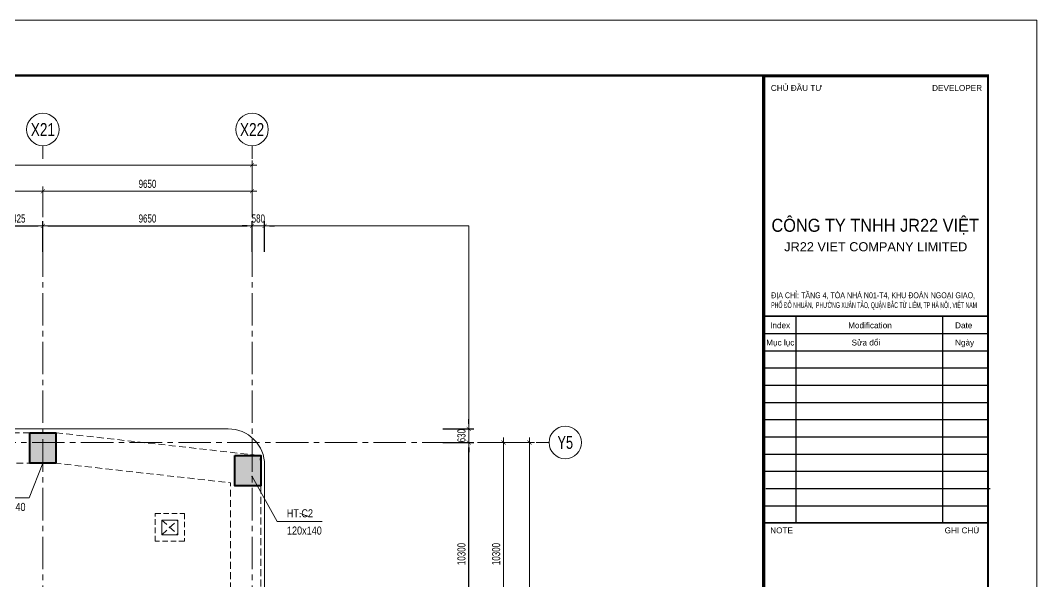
# Model space of a CAD drawing. Header units: millimetres. Extents: x 101649 to 227799, y -31109 to 57991.
# Drawn here: x 180909 to 227799, y 32074 to 57991 of the extents above; entities that cross this region are included whole.
import ezdxf
from ezdxf.enums import TextEntityAlignment as Align

# ---------------------------------------------------------------- set-up
doc = ezdxf.new("R2010")
doc.units = ezdxf.units.MM
for name, pattern in [('HT_6F_Beam$0$DASHED2', [9.525, 6.35, -3.175]), ('HT_6F_Beam$0$HIDDEN2', [4.7625, 3.175, -1.5875]), ('HT_Dim Grid$0$CENTER2', [1.125, 0.75, -0.125, 0.125, -0.125]), ('HT_Grid$0$CENTER2', [1.125, 0.75, -0.125, 0.125, -0.125])]:
    doc.linetypes.add(name, pattern=pattern)
doc.layers.get('0').update_dxf_attribs({"lineweight": 20})
doc.layers.get('Defpoints').update_dxf_attribs({"color": 151, "lineweight": 9})
for name, color, linetype, lineweight in [('$0$NDC_S_ANNO', 7, 'Continuous', 20), ('$0$NDC_S_DIM', 1, 'Continuous', 15), ('B3CC1-Form A1$0$Doul-form', 8, 'Continuous', 13), ('B3CC1-Form A1$0$THAY', 8, 'Continuous', 18), ('B3CC1-NDC-S-Title block xref$0$Doul-form', 8, 'Continuous', 13), ('HT_6F_Beam$0$NDC_S_BEAM', 3, 'HT_6F_Beam$0$HIDDEN2', 20), ('HT_6F_Beam$0$NDC_S_DIM', 1, 'Continuous', 15), ('HT_6F_Beam$0$NDC_S_HATCH MATERIAL', 8, 'Continuous', 13), ('HT_6F_Beam$0$NDC_S_OPENING', 9, 'HT_6F_Beam$0$DASHED2', 13), ('HT_6F_Beam$0$NDC_S_SLAB', 2, 'Continuous', 20), ('HT_6F_Col$0$NDC_S-COLUMN', 4, 'Continuous', 40), ('HT_6F_Col$0$NDC_S_HATCH COLUMN AND WALL', 251, 'Continuous', 13), ('HT_Dim Grid$0$NDC_S_AXIS', 5, 'HT_Dim Grid$0$CENTER2', 13), ('HT_Dim Grid$0$NDC_S_DIM', 1, 'Continuous', 15), ('HT_Dim Grid$0$NDC_S_SYMBOL', 1, 'Continuous', 15), ('HT_Dim Grid$0$NDC_S_TEXT SYMBOL', 7, 'Continuous', 20), ('HT_Grid$0$NDC_S_AXIS', 5, 'HT_Grid$0$CENTER2', 13), ('NDC_S_COLUMN NAME', 7, 'Continuous', 9), ('NDC_S_DIM', 1, 'Continuous', 15), ('NDC_S_LEADER', 1, 'Continuous', 15), ('NDC_S_SYMBOL', 1, 'Continuous', 15), ('NDC_S_VN TEXT', 7, 'Continuous', 20)]:
    doc.layers.add(name, color=color, linetype=linetype, lineweight=lineweight)
doc.layers.add('B3CC1-NDC-S-Title block xref$0$TABLE', color=9, linetype='Continuous')
doc.layers.add('B3CC1-NDC-S-Title block xref$0$vn_text', color=1, linetype='Continuous')
doc.styles.add('$0$ARIAL', font='arial.ttf', dxfattribs={"width": 0.8})
doc.styles.add('$0$NDC_DIM', font='', dxfattribs={"width": 0.75})
doc.styles.add('B3CC1-NDC-S-Title block xref$0$arial', font='arial.ttf')
doc.styles.add('HT_Dim Grid$0$NDC_ANNO', font='', dxfattribs={"width": 0.8})
doc.styles.add('HT_Dim Grid$0$NDC_DIM', font='', dxfattribs={"width": 0.75})
doc.styles.add('NDC_DIM', font='', dxfattribs={"width": 0.75})
doc.styles.add('NDC_VIE TXT', font='arial.ttf', dxfattribs={"width": 0.8})
doc.styles.get('$0$NDC_DIM').set_extended_font_data('Dotum')
doc.styles.get('HT_Dim Grid$0$NDC_ANNO').set_extended_font_data('Dotum')
doc.styles.get('HT_Dim Grid$0$NDC_DIM').set_extended_font_data('Dotum')
doc.styles.get('NDC_DIM').set_extended_font_data('Dotum')
doc.dimstyles.new('$0$NDC_dim_iso', dxfattribs={"dimtxt": 2.5, "dimasz": 1, "dimexe": 1.5, "dimexo": 2.5, "dimgap": 1, "dimtad": 1, "dimdec": 0, "dimzin": 0, "dimdsep": 46, "dimtxsty": '$0$NDC_DIM', "dimblk": '$0$DIMMARK', "dimcen": 0.09, "dimdle": 1.2, "dimclrd": 1, "dimclre": 1, "dimclrt": 3, "dimadec": 0, "dimazin": 0, "dimtfac": 1, "dimtdec": 0, "dimtix": 1, "dimtofl": 0, "dimtmove": 0, "dimatfit": 3, "dimfxl": 8, "dimfxlon": 1, "dimtolj": 1, "dimtzin": 0, "dimarcsym": 0})
doc.dimstyles.new('HT_Dim Grid$0$NDC_dim_150', dxfattribs={"dimscale": 150, "dimtxt": 2.5, "dimasz": 1.5, "dimexe": 1.5, "dimexo": 2.5, "dimgap": 1, "dimtad": 1, "dimdec": 0, "dimzin": 0, "dimdsep": 46, "dimtxsty": 'HT_Dim Grid$0$NDC_DIM', "dimblk": 'HT_Dim Grid$0$DIMMARK', "dimcen": 0.09, "dimdle": 1.2, "dimclrd": 1, "dimclre": 1, "dimclrt": 3, "dimadec": 0, "dimazin": 0, "dimtfac": 1, "dimtdec": 0, "dimtix": 1, "dimtofl": 0, "dimtmove": 0, "dimatfit": 3, "dimfxl": 8, "dimfxlon": 1, "dimtolj": 1, "dimtzin": 0, "dimarcsym": 0})
doc.dimstyles.new('NDC_dim_150', dxfattribs={"dimscale": 150, "dimtxt": 2.5, "dimasz": 1.5, "dimexe": 1.5, "dimexo": 2.5, "dimgap": 1, "dimtad": 1, "dimdec": 0, "dimzin": 0, "dimdsep": 46, "dimtxsty": 'NDC_DIM', "dimblk": 'DIMMARK', "dimcen": 0.09, "dimdle": 1.2, "dimclrd": 1, "dimclre": 1, "dimclrt": 3, "dimadec": 0, "dimazin": 0, "dimtfac": 1, "dimtdec": 0, "dimtix": 1, "dimtofl": 0, "dimtmove": 0, "dimatfit": 3, "dimfxl": 8, "dimfxlon": 1, "dimtolj": 1, "dimtzin": 0, "dimarcsym": 0})
doc.dimstyles.new('NDC_dim_200', dxfattribs={"dimscale": 200, "dimtxt": 2.5, "dimasz": 1.5, "dimexe": 1.5, "dimexo": 2.5, "dimgap": 1, "dimtad": 1, "dimdec": 0, "dimzin": 0, "dimdsep": 46, "dimtxsty": 'NDC_DIM', "dimblk": 'DIMMARK', "dimcen": 0.09, "dimdle": 1.2, "dimclrd": 1, "dimclre": 1, "dimclrt": 3, "dimadec": 0, "dimazin": 0, "dimtfac": 1, "dimtdec": 0, "dimtix": 1, "dimtofl": 0, "dimtmove": 0, "dimatfit": 3, "dimfxl": 6, "dimfxlon": 1, "dimtolj": 1, "dimtzin": 0, "dimarcsym": 0})

# ---------------------------------------------------------------- blocks, each defined once
blk = doc.blocks.new('B3CC1-NDC-S-Title block xref')
at = {"layer": 'B3CC1-NDC-S-Title block xref$0$Doul-form', "lineweight": 40, "const_width": 0.65}
blk.add_lwpolyline([(0, -7.78), (-69, -7.78), (-69, 552), (0, 552)], close=True, dxfattribs=at)
at = {"layer": 'B3CC1-NDC-S-Title block xref$0$TABLE'}
for p, q in [((-69, 478.14), (0, 478.14)), ((-59.05, 478.14), (-59.05, 414.54)), ((-13.92, 478.14), (-13.92, 414.54)), ((-69, 472.84), (0, 472.84)), ((-69, 467.54), (0, 467.54)), ((-69, 462.22), (0, 462.22)), ((-69, 456.92), (0, 456.92)), ((-69, 451.62), (0, 451.62)), ((-69, 446.32), (0, 446.32)), ((-69, 441.02), (0, 441.02)), ((-69, 435.72), (0, 435.72)), ((-69, 430.42), (0, 430.42)), ((-68.27, 425.12), (0.73, 425.12)), ((-69, 419.82), (0, 419.82)), ((-69, 414.54), (0, 414.54))]:
    blk.add_line(p, q, dxfattribs=at)
for points, const_width in [([(-69, 552), (-69, -7.78)], 1), ([(-69, 478.14), (0, 478.14)], 0.5), ([(-69, 478.14), (0, 478.14)], 0.4), ([(-69, 414.54), (0, 414.54)], 0.5)]:
    blk.add_lwpolyline(points, dxfattribs=dict(at, const_width=const_width))
at = {"layer": 'B3CC1-NDC-S-Title block xref$0$TABLE', "style": 'B3CC1-NDC-S-Title block xref$0$arial'}
for s, p in [('DEVELOPER', (-17.16, 547.5)), ('Index', (-66.97, 474.44)), ('Modification', (-42.98, 474.44)), ('Date', (-10.1, 474.44)), ('NOTE', (-66.95, 411.33))]:
    blk.add_text(s, height=1.8, dxfattribs=at).set_placement(p)
at = {"layer": 'B3CC1-NDC-S-Title block xref$0$TABLE', "color": 160, "style": 'B3CC1-NDC-S-Title block xref$0$arial', "width": 0.897353}
blk.add_text('CÔNG TY TNHH JR22 VIỆT', height=4, dxfattribs=at).set_placement((-66.57, 504.13), (-2.76, 504.13), align=Align.FIT)
at = {"layer": 'B3CC1-NDC-S-Title block xref$0$TABLE', "color": 9, "style": 'B3CC1-NDC-S-Title block xref$0$arial'}
blk.add_text('JR22 VIET COMPANY LIMITED', height=2.8, dxfattribs=at).set_placement((-34.5, 498.13), align=Align.CENTER)
at = {"layer": 'B3CC1-NDC-S-Title block xref$0$TABLE', "style": 'B3CC1-NDC-S-Title block xref$0$arial'}
for s, width, p, p2 in [('ĐỊA CHỈ: TẦNG 4, TÒA NHÀ N01-T4, KHU ĐOÀN NGOẠI GIAO, ', 0.864774, (-66.66, 483.69), (-3.35, 483.69)), ('PHỐ ĐỖ NHUẬN,  PHƯỜNG XUÂN TẢO, QUẬN BẮC TỪ LIÊM, TP HÀ NỘI, VIỆT NAM', 0.636306, (-66.66, 480.66), (-3.35, 480.66))]:
    blk.add_text(s, height=1.8, dxfattribs=dict(at, width=width)).set_placement(p, p2, align=Align.FIT)
at = {"layer": 'B3CC1-NDC-S-Title block xref$0$vn_text', "style": 'B3CC1-NDC-S-Title block xref$0$arial'}
for s, p in [('CHỦ ĐẦU TƯ', (-50.93, 547.5)), ('GHI CHÚ', (-2.68, 411.33))]:
    blk.add_text(s, height=1.8, dxfattribs=at).set_placement(p, align=Align.RIGHT)
for s, p in [('Mục lục', (-68.19, 469.14)), ('Sửa đổi', (-41.94, 469.14)), ('Ngày', (-10.1, 469.14))]:
    blk.add_text(s, height=1.8, dxfattribs=at).set_placement(p)
blk = doc.blocks.new('B3CC1-Form A1')
at = {"layer": 'B3CC1-Form A1$0$Doul-form', "lineweight": 40, "const_width": 0.65}
blk.add_lwpolyline([(39.78, 17), (826, 17), (826, 577), (39.78, 577)], close=True, dxfattribs=at)
at = {"layer": 'B3CC1-Form A1$0$THAY', "color": 250}
blk.add_lwpolyline([(0, 0), (841, 0), (841, 594), (0, 594)], close=True, dxfattribs=at)
at = {"linetype": 'Continuous'}
blk.add_blockref('B3CC1-NDC-S-Title block xref', (826, 24.78), dxfattribs=at)
blk = doc.blocks.new('HT_Grid')
at = {"layer": 'Defpoints'}
blk.add_lwpolyline([(120700, 48500), (201600, 48500), (201600, -1100), (120700, -1100)], close=True, dxfattribs=at)
at = {"layer": 'HT_Grid$0$NDC_S_AXIS', "ltscale": 2000}
for p, q in [((181950, -1100), (181950, 48500)), ((191600, -1100), (191600, 48500)), ((120700, 38500), (201600, 38500))]:
    blk.add_line(p, q, dxfattribs=at)
blk = doc.blocks.new('HT_Dim Grid$0$DIMMARK')
at = {"layer": 'HT_Dim Grid$0$NDC_S_DIM', "color": 1}
blk.add_line((-1.5, 0), (1, 0), dxfattribs=at)
at = {"layer": 'HT_Dim Grid$0$NDC_S_DIM', "color": 2, "const_width": 0.1}
blk.add_lwpolyline([(-0.42, -0.42), (0.42, 0.42)], dxfattribs=at)
blk = doc.blocks.new('*D269')
at = {"layer": 'Defpoints', "color": 0, "ltscale": 200, "transparency": 16777216}
for p in [(191600, 38500), (204400, 38500), (191600, 8900)]:
    blk.add_point(p, dxfattribs=at)
at = {"layer": 'HT_Dim Grid$0$NDC_S_DIM', "color": 1, "lineweight": -2, "ltscale": 200, "transparency": 16777216}
for p, q in [((203200, 38500), (204625, 38500)), ((204400, 9125), (204400, 38275)), ((203200, 8900), (204625, 8900))]:
    blk.add_line(p, q, dxfattribs=at)
at = {"layer": 'HT_Dim Grid$0$NDC_S_DIM', "color": 1, "lineweight": -2, "ltscale": 200, "transparency": 16777216, "xscale": 225, "yscale": 225, "zscale": 225}
for p, rotation in [((204400, 38500), 90), ((204400, 8900), 270)]:
    blk.add_blockref('HT_Dim Grid$0$DIMMARK', p, dxfattribs=dict(at, rotation=rotation))
at = {"layer": 'HT_Dim Grid$0$NDC_S_DIM', "color": 3, "ltscale": 200, "transparency": 16777216, "insert": (204062, 23700), "char_height": 375, "attachment_point": 5, "rotation": 90, "style": 'HT_Dim Grid$0$NDC_DIM'}
blk.add_mtext('\\A1;29600', dxfattribs=at)
blk = doc.blocks.new('*D272')
at = {"layer": 'Defpoints', "color": 0, "ltscale": 200, "transparency": 16777216}
for p in [(191600, 38500), (203200, 38500), (191600, 28200)]:
    blk.add_point(p, dxfattribs=at)
at = {"layer": 'HT_Dim Grid$0$NDC_S_DIM', "color": 1, "lineweight": -2, "ltscale": 200, "transparency": 16777216}
for p, q in [((202000, 38500), (203425, 38500)), ((203200, 28425), (203200, 38275)), ((202000, 28200), (203425, 28200))]:
    blk.add_line(p, q, dxfattribs=at)
at = {"layer": 'HT_Dim Grid$0$NDC_S_DIM', "color": 1, "lineweight": -2, "ltscale": 200, "transparency": 16777216, "xscale": 225, "yscale": 225, "zscale": 225}
for p, rotation in [((203200, 38500), 90), ((203200, 28200), 270)]:
    blk.add_blockref('HT_Dim Grid$0$DIMMARK', p, dxfattribs=dict(at, rotation=rotation))
at = {"layer": 'HT_Dim Grid$0$NDC_S_DIM', "color": 3, "ltscale": 200, "transparency": 16777216, "insert": (202862, 33350), "char_height": 375, "attachment_point": 5, "rotation": 90, "style": 'HT_Dim Grid$0$NDC_DIM'}
blk.add_mtext('\\A1;10300', dxfattribs=at)
blk = doc.blocks.new('*U267')
at = {"layer": 'HT_Dim Grid$0$NDC_S_SYMBOL'}
blk.add_line((5, 0), (9, 0), dxfattribs=at)
blk.add_circle((0, 0), 5, dxfattribs=at)
at = {"layer": 'HT_Dim Grid$0$NDC_S_TEXT SYMBOL', "color": 7, "style": 'HT_Dim Grid$0$NDC_ANNO', "width": 0.8}
blk.add_attdef('GRID', text='', height=4, rotation=270, dxfattribs=at).set_placement((0, 0), align=Align.MIDDLE)
blk = doc.blocks.new('*D285')
at = {"layer": 'Defpoints', "color": 0, "ltscale": 200, "transparency": 16777216}
for p in [(191600, 51300), (130700, 38500), (191600, 38500)]:
    blk.add_point(p, dxfattribs=at)
at = {"layer": 'HT_Dim Grid$0$NDC_S_DIM', "color": 1, "lineweight": -2, "ltscale": 200, "transparency": 16777216}
for p, q in [((130700, 50100), (130700, 51525)), ((130925, 51300), (191375, 51300)), ((191600, 50100), (191600, 51525))]:
    blk.add_line(p, q, dxfattribs=at)
at = {"layer": 'HT_Dim Grid$0$NDC_S_DIM', "color": 1, "lineweight": -2, "ltscale": 200, "transparency": 16777216, "xscale": 225, "yscale": 225, "zscale": 225, "rotation": 180}
blk.add_blockref('HT_Dim Grid$0$DIMMARK', (130700, 51300), dxfattribs=at)
at = {"layer": 'HT_Dim Grid$0$NDC_S_DIM', "color": 1, "lineweight": -2, "ltscale": 200, "transparency": 16777216, "xscale": 225, "yscale": 225, "zscale": 225}
blk.add_blockref('HT_Dim Grid$0$DIMMARK', (191600, 51300), dxfattribs=at)
at = {"layer": 'HT_Dim Grid$0$NDC_S_DIM', "color": 3, "ltscale": 200, "transparency": 16777216, "insert": (161150, 51638), "char_height": 375, "attachment_point": 5, "style": 'HT_Dim Grid$0$NDC_DIM'}
blk.add_mtext('\\A1;60900', dxfattribs=at)
blk = doc.blocks.new('*D283')
at = {"layer": 'Defpoints', "color": 0, "ltscale": 200, "transparency": 16777216}
for p in [(181950, 50100), (171550, 38500), (181950, 38500)]:
    blk.add_point(p, dxfattribs=at)
at = {"layer": 'HT_Dim Grid$0$NDC_S_DIM', "color": 1, "lineweight": -2, "ltscale": 200, "transparency": 16777216}
for p, q in [((171550, 48900), (171550, 50325)), ((181950, 48900), (181950, 50325)), ((171775, 50100), (181725, 50100))]:
    blk.add_line(p, q, dxfattribs=at)
at = {"layer": 'HT_Dim Grid$0$NDC_S_DIM', "color": 1, "lineweight": -2, "ltscale": 200, "transparency": 16777216, "xscale": 225, "yscale": 225, "zscale": 225, "rotation": 180}
blk.add_blockref('HT_Dim Grid$0$DIMMARK', (171550, 50100), dxfattribs=at)
at = {"layer": 'HT_Dim Grid$0$NDC_S_DIM', "color": 1, "lineweight": -2, "ltscale": 200, "transparency": 16777216, "xscale": 225, "yscale": 225, "zscale": 225}
blk.add_blockref('HT_Dim Grid$0$DIMMARK', (181950, 50100), dxfattribs=at)
at = {"layer": 'HT_Dim Grid$0$NDC_S_DIM', "color": 3, "ltscale": 200, "transparency": 16777216, "insert": (176750, 50438), "char_height": 375, "attachment_point": 5, "style": 'HT_Dim Grid$0$NDC_DIM'}
blk.add_mtext('\\A1;10400', dxfattribs=at)
blk = doc.blocks.new('*D284')
at = {"layer": 'Defpoints', "color": 0, "ltscale": 200, "transparency": 16777216}
for p in [(191600, 50100), (181950, 38500), (191600, 38500)]:
    blk.add_point(p, dxfattribs=at)
at = {"layer": 'HT_Dim Grid$0$NDC_S_DIM', "color": 1, "lineweight": -2, "ltscale": 200, "transparency": 16777216}
for p, q in [((181950, 48900), (181950, 50325)), ((191600, 48900), (191600, 50325)), ((182175, 50100), (191375, 50100))]:
    blk.add_line(p, q, dxfattribs=at)
at = {"layer": 'HT_Dim Grid$0$NDC_S_DIM', "color": 1, "lineweight": -2, "ltscale": 200, "transparency": 16777216, "xscale": 225, "yscale": 225, "zscale": 225, "rotation": 180}
blk.add_blockref('HT_Dim Grid$0$DIMMARK', (181950, 50100), dxfattribs=at)
at = {"layer": 'HT_Dim Grid$0$NDC_S_DIM', "color": 1, "lineweight": -2, "ltscale": 200, "transparency": 16777216, "xscale": 225, "yscale": 225, "zscale": 225}
blk.add_blockref('HT_Dim Grid$0$DIMMARK', (191600, 50100), dxfattribs=at)
at = {"layer": 'HT_Dim Grid$0$NDC_S_DIM', "color": 3, "ltscale": 200, "transparency": 16777216, "insert": (186775, 50438), "char_height": 375, "attachment_point": 5, "style": 'HT_Dim Grid$0$NDC_DIM'}
blk.add_mtext('\\A1;9650', dxfattribs=at)
blk = doc.blocks.new('*U266')
at = {"layer": 'HT_Dim Grid$0$NDC_S_SYMBOL'}
blk.add_line((0, 5), (0, 9), dxfattribs=at)
blk.add_circle((0, 0), 5, dxfattribs=at)
at = {"layer": 'HT_Dim Grid$0$NDC_S_TEXT SYMBOL', "color": 7, "style": 'HT_Dim Grid$0$NDC_ANNO', "width": 0.8}
blk.add_attdef('GRID', text='', height=4, dxfattribs=at).set_placement((0, 0), align=Align.MIDDLE)
blk = doc.blocks.new('HT_6F_Beam$0$HT-opening 8F')
at = {"layer": 'HT_6F_Beam$0$NDC_S_OPENING', "ltscale": 50}
for p, q in [((56730, 25340), (57480, 26020)), ((56730, 26020), (57480, 25340))]:
    blk.add_line(p, q, dxfattribs=at)
at = {"layer": 'HT_6F_Beam$0$NDC_S_SLAB', "ltscale": 100}
blk.add_lwpolyline([(56730, 26020), (57480, 26020), (57480, 25340), (56730, 25340)], close=True, dxfattribs=at)
blk = doc.blocks.new('HT_6F_Col$0$cot')
at = {"layer": 'HT_6F_Col$0$NDC_S_HATCH COLUMN AND WALL', "ltscale": 0.005}
h = blk.add_hatch(color=256, dxfattribs=at)
h.dxf.hatch_style = 1
h.paths.add_polyline_path([(-0.5, 0.5), (0.5, 0.5), (0.5, -0.5), (-0.5, -0.5)])
at = {"layer": 'HT_6F_Col$0$NDC_S-COLUMN', "ltscale": 0.005}
blk.add_lwpolyline([(-0.5, 0.5), (0.5, 0.5), (0.5, -0.5), (-0.5, -0.5)], close=True, dxfattribs=at)
blk = doc.blocks.new('HT_6F_Col')
at = {"xscale": 1200, "yscale": 1400}
for p in [(181950, 38250), (191400, 37200)]:
    blk.add_blockref('HT_6F_Col$0$cot', p, dxfattribs=at)
blk = doc.blocks.new('DIMMARK')
at = {"layer": 'NDC_S_DIM', "color": 1}
blk.add_line((-1.5, 0), (1, 0), dxfattribs=at)
at = {"layer": 'NDC_S_DIM', "color": 2, "const_width": 0.1}
blk.add_lwpolyline([(-0.42, -0.42), (0.42, 0.42)], dxfattribs=at)
blk = doc.blocks.new('$0$DIMMARK')
at = {"layer": '$0$NDC_S_DIM', "color": 1}
blk.add_line((-1.5, 0), (1, 0), dxfattribs=at)
at = {"layer": '$0$NDC_S_DIM', "color": 2, "const_width": 0.1}
blk.add_lwpolyline([(-0.42, -0.42), (0.42, 0.42)], dxfattribs=at)
blk = doc.blocks.new('*D226')
at = {"layer": 'Defpoints', "color": 0, "ltscale": 100, "transparency": 16777216}
for p in [(181950, 48500), (179525, 46607), (181950, 46607)]:
    blk.add_point(p, dxfattribs=at)
at = {"layer": 'NDC_S_DIM', "color": 1, "lineweight": -2, "ltscale": 100, "transparency": 16777216}
for p, q in [((179525, 47300), (179525, 48725)), ((179750, 48500), (181725, 48500)), ((181950, 47300), (181950, 48725))]:
    blk.add_line(p, q, dxfattribs=at)
at = {"layer": 'NDC_S_DIM', "color": 1, "lineweight": -2, "ltscale": 100, "transparency": 16777216, "xscale": 225, "yscale": 225, "zscale": 225, "rotation": 180}
blk.add_blockref('DIMMARK', (179525, 48500), dxfattribs=at)
at = {"layer": 'NDC_S_DIM', "color": 1, "lineweight": -2, "ltscale": 100, "transparency": 16777216, "xscale": 225, "yscale": 225, "zscale": 225}
blk.add_blockref('DIMMARK', (181950, 48500), dxfattribs=at)
at = {"layer": 'NDC_S_DIM', "color": 3, "ltscale": 100, "transparency": 16777216, "insert": (180737, 48838), "char_height": 375, "attachment_point": 5, "style": 'NDC_DIM'}
blk.add_mtext('\\A1;2425', dxfattribs=at)
blk = doc.blocks.new('*D227')
at = {"layer": 'Defpoints', "color": 0, "ltscale": 100, "transparency": 16777216}
for p in [(191600, 48500), (181950, 46828), (191600, 46828)]:
    blk.add_point(p, dxfattribs=at)
at = {"layer": 'NDC_S_DIM', "color": 1, "lineweight": -2, "ltscale": 100, "transparency": 16777216}
for p, q in [((181950, 47300), (181950, 48725)), ((182175, 48500), (191375, 48500)), ((191600, 47300), (191600, 48725))]:
    blk.add_line(p, q, dxfattribs=at)
at = {"layer": 'NDC_S_DIM', "color": 1, "lineweight": -2, "ltscale": 100, "transparency": 16777216, "xscale": 225, "yscale": 225, "zscale": 225, "rotation": 180}
blk.add_blockref('DIMMARK', (181950, 48500), dxfattribs=at)
at = {"layer": 'NDC_S_DIM', "color": 1, "lineweight": -2, "ltscale": 100, "transparency": 16777216, "xscale": 225, "yscale": 225, "zscale": 225}
blk.add_blockref('DIMMARK', (191600, 48500), dxfattribs=at)
at = {"layer": 'NDC_S_DIM', "color": 3, "ltscale": 100, "transparency": 16777216, "insert": (186775, 48838), "char_height": 375, "attachment_point": 5, "style": 'NDC_DIM'}
blk.add_mtext('\\A1;9650', dxfattribs=at)
blk = doc.blocks.new('*D228')
at = {"layer": 'Defpoints', "color": 0, "ltscale": 100, "transparency": 16777216}
for p in [(192180, 48500), (191600, 46828), (192180, 37200)]:
    blk.add_point(p, dxfattribs=at)
at = {"layer": 'NDC_S_DIM', "color": 1, "lineweight": -2, "ltscale": 100, "transparency": 16777216}
for p, q in [((191375, 48500), (191150, 48500)), ((191600, 47300), (191600, 48725)), ((192180, 47300), (192180, 48725)), ((192405, 48500), (192630, 48500))]:
    blk.add_line(p, q, dxfattribs=at)
at = {"layer": 'NDC_S_DIM', "color": 1, "lineweight": -2, "ltscale": 100, "transparency": 16777216, "xscale": 225, "yscale": 225, "zscale": 225}
blk.add_blockref('DIMMARK', (191600, 48500), dxfattribs=at)
at = {"layer": 'NDC_S_DIM', "color": 1, "lineweight": -2, "ltscale": 100, "transparency": 16777216, "xscale": 225, "yscale": 225, "zscale": 225, "rotation": 180}
blk.add_blockref('DIMMARK', (192180, 48500), dxfattribs=at)
at = {"layer": 'NDC_S_DIM', "color": 3, "ltscale": 100, "transparency": 16777216, "insert": (191890, 48838), "char_height": 375, "attachment_point": 5, "style": 'NDC_DIM'}
blk.add_mtext('\\A1;580', dxfattribs=at)
blk = doc.blocks.new('*D232')
at = {"layer": 'Defpoints', "color": 0, "ltscale": 100, "transparency": 16777216}
for p in [(196143, 38500), (201600, 38500), (196143, 28200)]:
    blk.add_point(p, dxfattribs=at)
at = {"layer": 'NDC_S_DIM', "color": 1, "lineweight": -2, "ltscale": 100, "transparency": 16777216}
for p, q in [((200400, 38500), (201825, 38500)), ((201600, 28425), (201600, 38275)), ((200400, 28200), (201825, 28200))]:
    blk.add_line(p, q, dxfattribs=at)
at = {"layer": 'NDC_S_DIM', "color": 1, "lineweight": -2, "ltscale": 100, "transparency": 16777216, "xscale": 225, "yscale": 225, "zscale": 225}
for p, rotation in [((201600, 38500), 90), ((201600, 28200), 270)]:
    blk.add_blockref('DIMMARK', p, dxfattribs=dict(at, rotation=rotation))
at = {"layer": 'NDC_S_DIM', "color": 3, "ltscale": 100, "transparency": 16777216, "insert": (201262, 33350), "char_height": 375, "attachment_point": 5, "rotation": 90, "style": 'NDC_DIM'}
blk.add_mtext('\\A1;10300', dxfattribs=at)
blk = doc.blocks.new('*D233')
at = {"layer": 'Defpoints', "color": 0, "ltscale": 100, "transparency": 16777216}
for p in [(188311, 39130), (201600, 39130), (196143, 38500)]:
    blk.add_point(p, dxfattribs=at)
at = {"layer": 'NDC_S_DIM', "color": 1, "lineweight": -2, "ltscale": 100, "transparency": 16777216}
for p, q in [((201600, 39355), (201600, 39580)), ((200400, 39130), (201825, 39130)), ((200400, 38500), (201825, 38500)), ((201600, 38275), (201600, 38050))]:
    blk.add_line(p, q, dxfattribs=at)
at = {"layer": 'NDC_S_DIM', "color": 1, "lineweight": -2, "ltscale": 100, "transparency": 16777216, "xscale": 225, "yscale": 225, "zscale": 225}
for p, rotation in [((201600, 39130), 270), ((201600, 38500), 90)]:
    blk.add_blockref('DIMMARK', p, dxfattribs=dict(at, rotation=rotation))
at = {"layer": 'NDC_S_DIM', "color": 3, "ltscale": 100, "transparency": 16777216, "insert": (201262, 38815), "char_height": 375, "attachment_point": 5, "rotation": 90, "style": 'NDC_DIM'}
blk.add_mtext('\\A1;630', dxfattribs=at)
blk = doc.blocks.new('HT_Dim Grid')
at = {"layer": 'Defpoints'}
blk.add_lwpolyline([(120700, 48500), (201600, 48500), (201600, -1100), (120700, -1100)], close=True, dxfattribs=at)
at = {"layer": 'HT_Dim Grid$0$NDC_S_AXIS'}
ref = blk.add_blockref('*U266', (181950, 52950), dxfattribs=dict(at, xscale=-150, yscale=150, zscale=150, rotation=180))
ref.add_attrib('GRID', 'X21', dxfattribs={"layer": 'HT_Dim Grid$0$NDC_S_TEXT SYMBOL', "color": 7, "height": 600, "style": 'HT_Dim Grid$0$NDC_ANNO', "width": 0.8}).set_placement((181950, 52950), align=Align.MIDDLE)
ref = blk.add_blockref('*U266', (191600, 52950), dxfattribs=dict(at, xscale=-150, yscale=150, zscale=150, rotation=180))
ref.add_attrib('GRID', 'X22', dxfattribs={"layer": 'HT_Dim Grid$0$NDC_S_TEXT SYMBOL', "color": 7, "height": 600, "style": 'HT_Dim Grid$0$NDC_ANNO', "width": 0.8}).set_placement((191600, 52950), align=Align.MIDDLE)
ref = blk.add_blockref('*U267', (206050, 38500), dxfattribs=dict(at, xscale=-150, yscale=150, zscale=150))
ref.add_attrib('GRID', 'Y5', dxfattribs={"layer": 'HT_Dim Grid$0$NDC_S_TEXT SYMBOL', "color": 7, "height": 600, "style": 'HT_Dim Grid$0$NDC_ANNO', "width": 0.75}).set_placement((206050, 38500), align=Align.MIDDLE)
at = {"layer": 'HT_Dim Grid$0$NDC_S_DIM', "ltscale": 200}
for base, p1, p2, picture, middle in [((191600, 51300), (130700, 38500), (191600, 38500), '*D285', (161150, 51637.8)), ((181950, 50100), (171550, 38500), (181950, 38500), '*D283', (176750, 50437.8)), ((191600, 50100), (181950, 38500), (191600, 38500), '*D284', (186775, 50437.8))]:
    dim = blk.add_linear_dim(base=base, p1=p1, p2=p2, dimstyle='HT_Dim Grid$0$NDC_dim_150', override={"dimtmove": 1}, dxfattribs=at)
    dim.commit()
    dim.dimension.update_dxf_attribs({"geometry": picture, "text_midpoint": middle})
for base, p1, picture, middle in [((204400, 38500), (191600, 8900), '*D269', (204062.2, 23700)), ((203200, 38500), (191600, 28200), '*D272', (202862.2, 33350))]:
    dim = blk.add_linear_dim(base=base, p1=p1, p2=(191600, 38500), angle=90, dimstyle='HT_Dim Grid$0$NDC_dim_150', override={"dimtmove": 1}, dxfattribs=at)
    dim.commit()
    dim.dimension.update_dxf_attribs({"geometry": picture, "text_midpoint": middle})
blk = doc.blocks.new('HT_6F_Beam')
at = {"layer": 'HT_6F_Beam$0$NDC_S_BEAM', "ltscale": 100}
for p, q in [((181350, 38950), (179671, 38950)), ((182550, 38950), (191931, 37900)), ((182472, 37550), (141047, 37550)), ((182472, 37550), (190600, 36640)), ((190600, 10760), (190600, 36640))]:
    blk.add_line(p, q, dxfattribs=at)
blk.add_lwpolyline([(191931, 9500, 0.076321), (192000, 9950), (192000, 37450, 0.076321), (191931, 37900)], format="xyb", dxfattribs=at)
at = {"layer": 'HT_6F_Beam$0$NDC_S_HATCH MATERIAL', "linetype": 'HT_6F_Beam$0$HIDDEN2', "ltscale": 80}
blk.add_lwpolyline([(187130, 35220), (188480, 35220), (188480, 33940), (187130, 33940)], close=True, dxfattribs=at)
at = {"layer": 'HT_6F_Beam$0$NDC_S_SLAB', "ltscale": 10}
blk.add_lwpolyline([(180467, 39130), (190500, 39130, -0.414214), (192180, 37450), (192180, 9950, -0.414214), (190500, 8270), (139750, 8270)], format="xyb", dxfattribs=at)
at = {"ltscale": 200}
for name in ['HT_Dim Grid', 'HT_Grid']:
    blk.add_blockref(name, (0, 0), dxfattribs=at)
blk.add_blockref('HT_6F_Beam$0$HT-opening 8F', (130700, 8900))
at = {"layer": 'HT_6F_Beam$0$NDC_S_DIM', "ltscale": 100}
blk.add_blockref('HT_6F_Col', (0, 0), dxfattribs=at)
blk = doc.blocks.new('*U10')
at = {"layer": '$0$NDC_S_ANNO', "ltscale": 0.8, "style": '$0$ARIAL', "width": 0.8, "flags": 1}
blk.add_attdef('CHU_THICH', text='', height=2.5, dxfattribs=at).set_placement((0, 0), align=Align.MIDDLE_CENTER)
at = {"layer": '$0$NDC_S_ANNO', "ltscale": 0.8, "style": '$0$ARIAL', "width": 0.8}
blk.add_attdef('TEN', text='', height=2.5, dxfattribs=at).set_placement((-2.58, 1.03), align=Align.MIDDLE_CENTER)
at = {"layer": 'Defpoints'}
blk.add_leader([(0, 0), (-2.58, 1.03)], dimstyle='$0$NDC_dim_iso', override={"dimgap": 0.625, "dimtad": 0}, dxfattribs=at)
blk = doc.blocks.new('Name col F6-F8')
at = {"layer": 'NDC_S_COLUMN NAME', "xscale": 150, "yscale": 150, "zscale": 150}
blk.add_blockref('*U10', (63645, 26176), dxfattribs=at).add_auto_attribs({'TEN': 'HT.C2'})
at = {"layer": 'NDC_S_COLUMN NAME', "style": 'NDC_VIE TXT', "width": 0.8}
for p in [(48991, 26437), (62660, 25346)]:
    blk.add_text('120x140', height=375, dxfattribs=at).set_placement(p)
at = {"layer": 'NDC_S_LEADER', "ltscale": 100}
for points in [[(51400, 28650), (50769, 27044), (48946, 27044)], [(61050, 28028), (62215, 25953), (64288, 25953)]]:
    blk.add_leader(points, dimstyle='NDC_dim_200', override={"dimgap": 1, "dimtad": 0, "dimldrblk": 'DotSmall'}, dxfattribs=at)

msp = doc.modelspace()

# ---------------------------------------------------------------- block references
at = {"layer": 'NDC_S_SYMBOL', "ltscale": 100, "xscale": 150, "yscale": 150, "zscale": 150}
msp.add_blockref('B3CC1-Form A1', (101649.2, -31109.3), dxfattribs=at)
at = {"layer": 'NDC_S_VN TEXT', "ltscale": 100}
msp.add_blockref('HT_6F_Beam', (0, 0), dxfattribs=at)
at = {"layer": 'NDC_S_VN TEXT'}
msp.add_blockref('Name col F6-F8', (130550, 8900), dxfattribs=at)

# ---------------------------------------------------------------- dimensions: what is measured, and where the dimension line sits
at = {"layer": 'NDC_S_DIM', "ltscale": 100}
for base, p1, p2, picture, middle in [((181950, 48500), (179524.9, 46607.2), (181950, 46607.2), '*D226', (180737.4, 48837.8)), ((191600, 48500), (181950, 46827.9), (191600, 46827.9), '*D227', (186775, 48837.8)), ((192180, 48500), (191600, 46827.9), (192180, 37200), '*D228', (191890, 48837.8))]:
    dim = msp.add_linear_dim(base=base, p1=p1, p2=p2, dimstyle='NDC_dim_150', override={"dimtmove": 1}, dxfattribs=at)
    dim.commit()
    dim.dimension.update_dxf_attribs({"geometry": picture, "text_midpoint": middle})
for base, p1, p2, picture, middle in [((201600, 39130), (196143.3, 38500), (188311.2, 39130), '*D233', (201262.2, 38815)), ((201600, 38500), (196143.3, 28200), (196143.3, 38500), '*D232', (201262.2, 33350))]:
    dim = msp.add_linear_dim(base=base, p1=p1, p2=p2, angle=90, dimstyle='NDC_dim_150', override={"dimtmove": 1}, dxfattribs=at)
    dim.commit()
    dim.dimension.update_dxf_attribs({"geometry": picture, "text_midpoint": middle})

doc.saveas('drawing.dxf')
